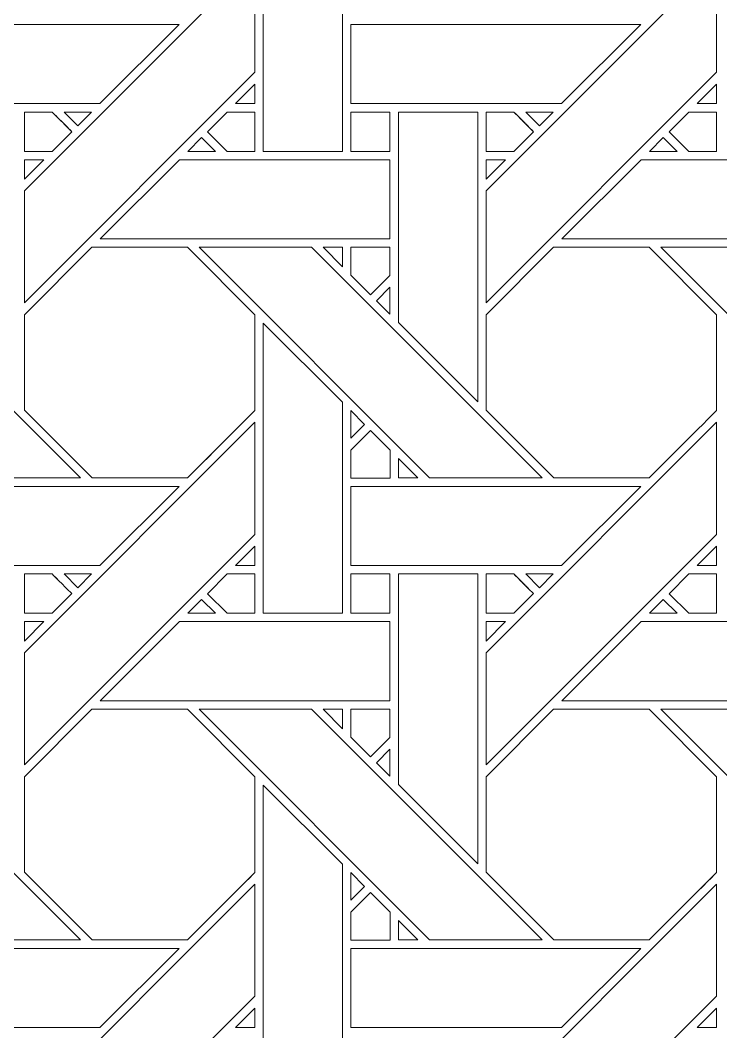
# Model space of a CAD drawing. Header units: inches. Extents: x 3.4 to 21.4, y 0.1 to 18.1.
# Drawn here: x 7.868 to 9.308, y 4.4 to 6.477 of the extents above; entities that cross this region are included whole.
import ezdxf

# ---------------------------------------------------------------- set-up
doc = ezdxf.new("R2010")
doc.units = ezdxf.units.IN
doc.header["$MEASUREMENT"] = 0
doc.layers.add('Design', color=7, linetype='Continuous', lineweight=0)

msp = doc.modelspace()

# ---------------------------------------------------------------- linework, layer by layer
at = {"layer": 'Design'}
for points, knots in [([(3.3829, 18.0948), (3.3829, 18.0948), (3.3829, 0.0948), (3.3829, 0.0948), (3.3829, 0.0948), (21.3829, 0.0948), (21.3829, 0.0948), (21.3829, 0.0948), (21.3829, 18.0948), (21.3829, 18.0948), (21.3829, 18.0948), (3.3829, 18.0948), (3.3829, 18.0948)], [0, 0, 0, 0, 1, 1, 1, 2, 2, 2, 3, 3, 3, 4, 4, 4, 4]), ([(4.2402, 17.2374), (4.2402, 17.2374), (4.2402, 0.9521), (4.2402, 0.9521), (4.2402, 0.9521), (20.5255, 0.9521), (20.5255, 0.9521), (20.5255, 0.9521), (20.5255, 17.2374), (20.5255, 17.2374), (20.5255, 17.2374), (4.2402, 17.2374), (4.2402, 17.2374)], [0, 0, 0, 0, 1, 1, 1, 2, 2, 2, 3, 3, 3, 4, 4, 4, 4]), ([(8.5303, 6.6419), (8.5303, 6.6419), (8.5303, 6.2082), (8.5303, 6.2082), (8.5303, 6.2082), (8.3676, 6.2082), (8.3676, 6.2082), (8.3676, 6.2082), (8.3676, 6.8041), (8.3676, 6.8041), (8.3676, 6.8041), (8.5303, 6.6419), (8.5303, 6.6419)], [0, 0, 0, 0, 1, 1, 1, 2, 2, 2, 3, 3, 3, 4, 4, 4, 4]), ([(7.8768, 6.1269), (7.8768, 6.1269), (8.3504, 6.6005), (8.3504, 6.6005), (8.3504, 6.6005), (8.3504, 6.3705), (8.3504, 6.3705), (8.3504, 6.3705), (7.8768, 5.8968), (7.8768, 5.8968), (7.8768, 5.8968), (7.8768, 6.1269), (7.8768, 6.1269)], [0, 0, 0, 0, 1, 1, 1, 2, 2, 2, 3, 3, 3, 4, 4, 4, 4]), ([(8.8255, 6.1269), (8.8255, 6.1269), (9.2992, 6.6005), (9.2992, 6.6005), (9.2992, 6.6005), (9.2992, 6.3705), (9.2992, 6.3705), (9.2992, 6.3705), (8.8255, 5.8968), (8.8255, 5.8968), (8.8255, 5.8968), (8.8255, 6.1269), (8.8255, 6.1269)], [0, 0, 0, 0, 1, 1, 1, 2, 2, 2, 3, 3, 3, 4, 4, 4, 4]), ([(7.5989, 6.3063), (7.5989, 6.3063), (7.5989, 6.469), (7.5989, 6.469), (7.5989, 6.469), (8.1946, 6.469), (8.1946, 6.469), (8.1946, 6.469), (8.0319, 6.3063), (8.0319, 6.3063), (8.0319, 6.3063), (7.5989, 6.3063), (7.5989, 6.3063)], [0, 0, 0, 0, 1, 1, 1, 2, 2, 2, 3, 3, 3, 4, 4, 4, 4]), ([(8.5476, 6.3063), (8.5476, 6.3063), (8.5476, 6.469), (8.5476, 6.469), (8.5476, 6.469), (9.1433, 6.469), (9.1433, 6.469), (9.1433, 6.469), (8.9806, 6.3063), (8.9806, 6.3063), (8.9806, 6.3063), (8.5476, 6.3063), (8.5476, 6.3063)], [0, 0, 0, 0, 1, 1, 1, 2, 2, 2, 3, 3, 3, 4, 4, 4, 4]), ([(8.3107, 6.3063), (8.3107, 6.3063), (8.3504, 6.3461), (8.3504, 6.3461), (8.3504, 6.3461), (8.3504, 6.3063), (8.3504, 6.3063), (8.3504, 6.3063), (8.3107, 6.3063), (8.3107, 6.3063)], [0, 0, 0, 0, 1, 1, 1, 2, 2, 2, 3, 3, 3, 3]), ([(9.2594, 6.3063), (9.2594, 6.3063), (9.2992, 6.3461), (9.2992, 6.3461), (9.2992, 6.3461), (9.2992, 6.3063), (9.2992, 6.3063), (9.2992, 6.3063), (9.2594, 6.3063), (9.2594, 6.3063)], [0, 0, 0, 0, 1, 1, 1, 2, 2, 2, 3, 3, 3, 3]), ([(7.8767, 6.2082), (7.8767, 6.2082), (7.8767, 6.289), (7.8767, 6.289), (7.8767, 6.289), (7.9338, 6.289), (7.9338, 6.289), (7.9389, 6.2839), (7.9697, 6.2531), (7.9741, 6.2486), (7.9741, 6.2486), (7.9337, 6.2082), (7.9337, 6.2082), (7.9337, 6.2082), (7.8767, 6.2082), (7.8767, 6.2082)], [0, 0, 0, 0, 1, 1, 1, 2, 2, 2, 3, 3, 3, 4, 4, 4, 5, 5, 5, 5]), ([(7.959, 6.2638), (7.959, 6.2638), (7.9741, 6.2486), (7.9741, 6.2486), (7.9741, 6.2486), (7.9337, 6.2082), (7.9337, 6.2082), (7.9337, 6.2082), (7.8767, 6.2082), (7.8767, 6.2082), (7.8767, 6.2082), (7.8767, 6.289), (7.8767, 6.289), (7.8767, 6.289), (7.9338, 6.289), (7.9338, 6.289), (7.9393, 6.2835), (7.9495, 6.2733), (7.959, 6.2638)], [0, 0, 0, 0, 1, 1, 1, 2, 2, 2, 3, 3, 3, 4, 4, 4, 5, 5, 5, 6, 6, 6, 6]), ([(7.9582, 6.289), (7.9582, 6.289), (8.0146, 6.289), (8.0146, 6.289), (8.0146, 6.289), (7.9864, 6.2608), (7.9864, 6.2608), (7.9864, 6.2608), (7.9582, 6.289), (7.9582, 6.289)], [0, 0, 0, 0, 1, 1, 1, 2, 2, 2, 3, 3, 3, 3]), ([(8.2933, 6.2082), (8.2933, 6.2082), (8.2529, 6.2486), (8.2529, 6.2486), (8.2529, 6.2486), (8.2934, 6.289), (8.2934, 6.289), (8.2934, 6.289), (8.3504, 6.289), (8.3504, 6.289), (8.3504, 6.289), (8.3504, 6.2082), (8.3504, 6.2082), (8.3504, 6.2082), (8.2933, 6.2082), (8.2933, 6.2082)], [0, 0, 0, 0, 1, 1, 1, 2, 2, 2, 3, 3, 3, 4, 4, 4, 5, 5, 5, 5]), ([(8.2529, 6.2486), (8.2529, 6.2486), (8.2934, 6.289), (8.2934, 6.289), (8.2934, 6.289), (8.3504, 6.289), (8.3504, 6.289), (8.3504, 6.289), (8.3504, 6.2082), (8.3504, 6.2082), (8.3504, 6.2082), (8.2933, 6.2082), (8.2933, 6.2082), (8.2933, 6.2082), (8.2529, 6.2486), (8.2529, 6.2486)], [0, 0, 0, 0, 1, 1, 1, 2, 2, 2, 3, 3, 3, 4, 4, 4, 5, 5, 5, 5]), ([(8.5476, 6.2082), (8.5476, 6.2082), (8.5476, 6.289), (8.5476, 6.289), (8.5476, 6.289), (8.6278, 6.289), (8.6278, 6.289), (8.6278, 6.289), (8.6278, 6.2082), (8.6278, 6.2082), (8.6278, 6.2082), (8.5476, 6.2082), (8.5476, 6.2082)], [0, 0, 0, 0, 1, 1, 1, 2, 2, 2, 3, 3, 3, 4, 4, 4, 4]), ([(8.5476, 6.289), (8.5476, 6.289), (8.6278, 6.289), (8.6278, 6.289), (8.6278, 6.289), (8.6278, 6.2082), (8.6278, 6.2082), (8.6278, 6.2082), (8.5476, 6.2082), (8.5476, 6.2082), (8.5476, 6.2082), (8.5476, 6.289), (8.5476, 6.289)], [0, 0, 0, 0, 1, 1, 1, 2, 2, 2, 3, 3, 3, 4, 4, 4, 4]), ([(8.8083, 6.289), (8.8083, 6.289), (8.8083, 5.6939), (8.8083, 5.6939), (8.8083, 5.6939), (8.6454, 5.8568), (8.6454, 5.8568), (8.6454, 5.8568), (8.6454, 6.289), (8.6454, 6.289), (8.6454, 6.289), (8.8083, 6.289), (8.8083, 6.289)], [0, 0, 0, 0, 1, 1, 1, 2, 2, 2, 3, 3, 3, 4, 4, 4, 4]), ([(8.8255, 6.2082), (8.8255, 6.2082), (8.8255, 6.289), (8.8255, 6.289), (8.8255, 6.289), (8.8825, 6.289), (8.8825, 6.289), (8.8877, 6.2839), (8.9184, 6.2531), (8.9228, 6.2486), (8.9228, 6.2486), (8.8824, 6.2082), (8.8824, 6.2082), (8.8824, 6.2082), (8.8255, 6.2082), (8.8255, 6.2082)], [0, 0, 0, 0, 1, 1, 1, 2, 2, 2, 3, 3, 3, 4, 4, 4, 5, 5, 5, 5]), ([(8.8255, 6.289), (8.8255, 6.289), (8.8825, 6.289), (8.8825, 6.289), (8.888, 6.2836), (8.9188, 6.2527), (8.9228, 6.2486), (8.9228, 6.2486), (8.8824, 6.2082), (8.8824, 6.2082), (8.8824, 6.2082), (8.8255, 6.2082), (8.8255, 6.2082), (8.8255, 6.2082), (8.8255, 6.289), (8.8255, 6.289)], [0, 0, 0, 0, 1, 1, 1, 2, 2, 2, 3, 3, 3, 4, 4, 4, 5, 5, 5, 5]), ([(8.9634, 6.289), (8.9634, 6.289), (8.9351, 6.2608), (8.9351, 6.2608), (8.9351, 6.2608), (8.9069, 6.289), (8.9069, 6.289), (8.9069, 6.289), (8.9634, 6.289), (8.9634, 6.289)], [0, 0, 0, 0, 1, 1, 1, 2, 2, 2, 3, 3, 3, 3]), ([(9.242, 6.2082), (9.242, 6.2082), (9.2017, 6.2486), (9.2017, 6.2486), (9.2017, 6.2486), (9.2421, 6.289), (9.2421, 6.289), (9.2421, 6.289), (9.2991, 6.289), (9.2991, 6.289), (9.2991, 6.289), (9.2991, 6.2082), (9.2991, 6.2082), (9.2991, 6.2082), (9.242, 6.2082), (9.242, 6.2082)], [0, 0, 0, 0, 1, 1, 1, 2, 2, 2, 3, 3, 3, 4, 4, 4, 5, 5, 5, 5]), ([(9.2017, 6.2486), (9.2017, 6.2486), (9.2421, 6.289), (9.2421, 6.289), (9.2421, 6.289), (9.2991, 6.289), (9.2991, 6.289), (9.2991, 6.289), (9.2991, 6.2082), (9.2991, 6.2082), (9.2991, 6.2082), (9.242, 6.2082), (9.242, 6.2082), (9.242, 6.2082), (9.2017, 6.2486), (9.2017, 6.2486)], [0, 0, 0, 0, 1, 1, 1, 2, 2, 2, 3, 3, 3, 4, 4, 4, 5, 5, 5, 5]), ([(8.2691, 6.2082), (8.2691, 6.2082), (8.2126, 6.2082), (8.2126, 6.2082), (8.2126, 6.2082), (8.2408, 6.2365), (8.2408, 6.2365), (8.2408, 6.2365), (8.2691, 6.2082), (8.2691, 6.2082)], [0, 0, 0, 0, 1, 1, 1, 2, 2, 2, 3, 3, 3, 3]), ([(9.2178, 6.2082), (9.2178, 6.2082), (9.1613, 6.2082), (9.1613, 6.2082), (9.1613, 6.2082), (9.1896, 6.2365), (9.1896, 6.2365), (9.1896, 6.2365), (9.2178, 6.2082), (9.2178, 6.2082)], [0, 0, 0, 0, 1, 1, 1, 2, 2, 2, 3, 3, 3, 3]), ([(7.9166, 6.1911), (7.9166, 6.1911), (7.8768, 6.1513), (7.8768, 6.1513), (7.8768, 6.1513), (7.8768, 6.1911), (7.8768, 6.1911), (7.8768, 6.1911), (7.9166, 6.1911), (7.9166, 6.1911)], [0, 0, 0, 0, 1, 1, 1, 2, 2, 2, 3, 3, 3, 3]), ([(8.1954, 6.1911), (8.1954, 6.1911), (8.6279, 6.1911), (8.6279, 6.1911), (8.6279, 6.1911), (8.6279, 6.0283), (8.6279, 6.0283), (8.6279, 6.0283), (8.0326, 6.0283), (8.0326, 6.0283), (8.0326, 6.0283), (8.1954, 6.1911), (8.1954, 6.1911)], [0, 0, 0, 0, 1, 1, 1, 2, 2, 2, 3, 3, 3, 4, 4, 4, 4]), ([(8.8653, 6.1911), (8.8653, 6.1911), (8.8255, 6.1513), (8.8255, 6.1513), (8.8255, 6.1513), (8.8255, 6.1911), (8.8255, 6.1911), (8.8255, 6.1911), (8.8653, 6.1911), (8.8653, 6.1911)], [0, 0, 0, 0, 1, 1, 1, 2, 2, 2, 3, 3, 3, 3]), ([(8.9813, 6.0283), (8.9813, 6.0283), (9.1442, 6.1911), (9.1442, 6.1911), (9.1442, 6.1911), (9.5766, 6.1911), (9.5766, 6.1911), (9.5766, 6.1911), (9.5766, 6.0283), (9.5766, 6.0283), (9.5766, 6.0283), (8.9813, 6.0283), (8.9813, 6.0283)], [0, 0, 0, 0, 1, 1, 1, 2, 2, 2, 3, 3, 3, 4, 4, 4, 4]), ([(7.5181, 6.0112), (7.5181, 6.0112), (7.9918, 5.5375), (7.9918, 5.5375), (7.9918, 5.5375), (7.7607, 5.5375), (7.7607, 5.5375), (7.7607, 5.5375), (7.2872, 6.0112), (7.2872, 6.0112), (7.2872, 6.0112), (7.5181, 6.0112), (7.5181, 6.0112)], [0, 0, 0, 0, 1, 1, 1, 2, 2, 2, 3, 3, 3, 4, 4, 4, 4]), ([(8.2117, 5.5375), (8.2117, 5.5375), (8.016, 5.5375), (8.016, 5.5375), (8.016, 5.5375), (7.8767, 5.6767), (7.8767, 5.6767), (7.8767, 5.6767), (7.8767, 5.8724), (7.8767, 5.8724), (7.8767, 5.8724), (8.0154, 6.0111), (8.0154, 6.0111), (8.0154, 6.0111), (8.2116, 6.0111), (8.2116, 6.0111), (8.2116, 6.0111), (8.3504, 5.8724), (8.3504, 5.8724), (8.3504, 5.8724), (8.3504, 5.6762), (8.3504, 5.6762), (8.3326, 5.6582), (8.2207, 5.5465), (8.2117, 5.5375)], [0, 0, 0, 0, 1, 1, 1, 2, 2, 2, 3, 3, 3, 4, 4, 4, 5, 5, 5, 6, 6, 6, 7, 7, 7, 8, 8, 8, 8]), ([(7.8767, 5.8724), (7.8767, 5.8724), (8.0154, 6.0111), (8.0154, 6.0111), (8.0154, 6.0111), (8.2116, 6.0111), (8.2116, 6.0111), (8.2116, 6.0111), (8.3504, 5.8724), (8.3504, 5.8724), (8.3504, 5.8724), (8.3504, 5.6762), (8.3504, 5.6762), (8.3324, 5.6581), (8.2205, 5.5464), (8.2117, 5.5375), (8.2117, 5.5375), (8.016, 5.5375), (8.016, 5.5375), (8.016, 5.5375), (7.8767, 5.6767), (7.8767, 5.6767), (7.8767, 5.6767), (7.8767, 5.8724), (7.8767, 5.8724)], [0, 0, 0, 0, 1, 1, 1, 2, 2, 2, 3, 3, 3, 4, 4, 4, 5, 5, 5, 6, 6, 6, 7, 7, 7, 8, 8, 8, 8]), ([(8.2359, 6.0112), (8.2359, 6.0112), (8.4669, 6.0112), (8.4669, 6.0112), (8.4669, 6.0112), (8.9405, 5.5375), (8.9405, 5.5375), (8.9405, 5.5375), (8.7095, 5.5375), (8.7095, 5.5375), (8.7095, 5.5375), (8.2359, 6.0112), (8.2359, 6.0112)], [0, 0, 0, 0, 1, 1, 1, 2, 2, 2, 3, 3, 3, 4, 4, 4, 4]), ([(8.5304, 6.0111), (8.5304, 6.0111), (8.5304, 5.9713), (8.5304, 5.9713), (8.5304, 5.9713), (8.491, 6.0111), (8.491, 6.0111), (8.491, 6.0111), (8.5304, 6.0111), (8.5304, 6.0111)], [0, 0, 0, 0, 1, 1, 1, 2, 2, 2, 3, 3, 3, 3]), ([(8.6278, 6.0111), (8.6278, 6.0111), (8.6278, 5.9535), (8.6278, 5.9535), (8.6278, 5.9535), (8.5879, 5.9136), (8.5879, 5.9136), (8.5879, 5.9136), (8.5476, 5.9539), (8.5476, 5.9539), (8.5476, 5.9539), (8.5476, 6.0111), (8.5476, 6.0111), (8.5476, 6.0111), (8.6278, 6.0111), (8.6278, 6.0111)], [0, 0, 0, 0, 1, 1, 1, 2, 2, 2, 3, 3, 3, 4, 4, 4, 5, 5, 5, 5]), ([(8.5879, 5.9136), (8.5879, 5.9136), (8.5476, 5.9539), (8.5476, 5.9539), (8.5476, 5.9539), (8.5476, 6.0111), (8.5476, 6.0111), (8.5476, 6.0111), (8.6278, 6.0111), (8.6278, 6.0111), (8.6278, 6.0111), (8.6278, 5.9535), (8.6278, 5.9535), (8.6278, 5.9535), (8.5879, 5.9136), (8.5879, 5.9136)], [0, 0, 0, 0, 1, 1, 1, 2, 2, 2, 3, 3, 3, 4, 4, 4, 5, 5, 5, 5]), ([(9.1604, 5.5375), (9.1604, 5.5375), (8.9647, 5.5375), (8.9647, 5.5375), (8.9647, 5.5375), (8.8255, 5.6767), (8.8255, 5.6767), (8.8255, 5.6767), (8.8255, 5.8724), (8.8255, 5.8724), (8.8255, 5.8724), (8.9642, 6.0111), (8.9642, 6.0111), (8.9642, 6.0111), (9.1604, 6.0111), (9.1604, 6.0111), (9.1604, 6.0111), (9.2991, 5.8724), (9.2991, 5.8724), (9.2991, 5.8724), (9.2991, 5.6762), (9.2991, 5.6762), (9.2813, 5.6582), (9.1694, 5.5465), (9.1604, 5.5375)], [0, 0, 0, 0, 1, 1, 1, 2, 2, 2, 3, 3, 3, 4, 4, 4, 5, 5, 5, 6, 6, 6, 7, 7, 7, 8, 8, 8, 8]), ([(8.8255, 5.6767), (8.8255, 5.6767), (8.8255, 5.8724), (8.8255, 5.8724), (8.8255, 5.8724), (8.9642, 6.0111), (8.9642, 6.0111), (8.9642, 6.0111), (9.1604, 6.0111), (9.1604, 6.0111), (9.1604, 6.0111), (9.2991, 5.8724), (9.2991, 5.8724), (9.2991, 5.8724), (9.2991, 5.6762), (9.2991, 5.6762), (9.2813, 5.6582), (9.1694, 5.5465), (9.1604, 5.5375), (9.1604, 5.5375), (8.9647, 5.5375), (8.9647, 5.5375), (8.9647, 5.5375), (8.8255, 5.6767), (8.8255, 5.6767)], [0, 0, 0, 0, 1, 1, 1, 2, 2, 2, 3, 3, 3, 4, 4, 4, 5, 5, 5, 6, 6, 6, 7, 7, 7, 8, 8, 8, 8]), ([(9.1846, 6.0112), (9.1846, 6.0112), (9.4156, 6.0112), (9.4156, 6.0112), (9.4156, 6.0112), (9.8892, 5.5375), (9.8892, 5.5375), (9.8892, 5.5375), (9.6582, 5.5375), (9.6582, 5.5375), (9.6582, 5.5375), (9.1846, 6.0112), (9.1846, 6.0112)], [0, 0, 0, 0, 1, 1, 1, 2, 2, 2, 3, 3, 3, 4, 4, 4, 4]), ([(8.6279, 5.9293), (8.6279, 5.9293), (8.6279, 5.8741), (8.6279, 5.8741), (8.6279, 5.8741), (8.6001, 5.9015), (8.6001, 5.9015), (8.6001, 5.9015), (8.6279, 5.9293), (8.6279, 5.9293)], [0, 0, 0, 0, 1, 1, 1, 2, 2, 2, 3, 3, 3, 3]), ([(8.5303, 5.6932), (8.5303, 5.6932), (8.5303, 5.2595), (8.5303, 5.2595), (8.5303, 5.2595), (8.3676, 5.2595), (8.3676, 5.2595), (8.3676, 5.2595), (8.3676, 5.8553), (8.3676, 5.8553), (8.3676, 5.8553), (8.5303, 5.6932), (8.5303, 5.6932)], [0, 0, 0, 0, 1, 1, 1, 2, 2, 2, 3, 3, 3, 4, 4, 4, 4]), ([(8.5476, 5.6189), (8.5476, 5.6189), (8.5476, 5.6757), (8.5476, 5.6757), (8.5476, 5.6757), (8.5758, 5.6471), (8.5758, 5.6471), (8.5758, 5.6471), (8.5476, 5.6189), (8.5476, 5.6189)], [0, 0, 0, 0, 1, 1, 1, 2, 2, 2, 3, 3, 3, 3]), ([(7.8768, 5.1782), (7.8768, 5.1782), (8.3504, 5.6518), (8.3504, 5.6518), (8.3504, 5.6518), (8.3504, 5.4217), (8.3504, 5.4217), (8.3504, 5.4217), (7.8768, 4.9481), (7.8768, 4.9481), (7.8768, 4.9481), (7.8768, 5.1782), (7.8768, 5.1782)], [0, 0, 0, 0, 1, 1, 1, 2, 2, 2, 3, 3, 3, 4, 4, 4, 4]), ([(8.8255, 5.1782), (8.8255, 5.1782), (9.2992, 5.6518), (9.2992, 5.6518), (9.2992, 5.6518), (9.2992, 5.4217), (9.2992, 5.4217), (9.2992, 5.4217), (8.8255, 4.9481), (8.8255, 4.9481), (8.8255, 4.9481), (8.8255, 5.1782), (8.8255, 5.1782)], [0, 0, 0, 0, 1, 1, 1, 2, 2, 2, 3, 3, 3, 4, 4, 4, 4]), ([(8.5476, 5.5372), (8.5476, 5.5372), (8.5476, 5.5945), (8.5476, 5.5945), (8.5476, 5.5945), (8.5879, 5.6349), (8.5879, 5.6349), (8.5879, 5.6349), (8.6282, 5.5945), (8.6282, 5.5945), (8.6282, 5.5945), (8.6282, 5.5372), (8.6282, 5.5372), (8.6282, 5.5372), (8.5476, 5.5372), (8.5476, 5.5372)], [0, 0, 0, 0, 1, 1, 1, 2, 2, 2, 3, 3, 3, 4, 4, 4, 5, 5, 5, 5]), ([(8.5476, 5.5372), (8.5476, 5.5372), (8.5476, 5.5945), (8.5476, 5.5945), (8.5476, 5.5945), (8.5879, 5.6349), (8.5879, 5.6349), (8.5879, 5.6349), (8.6282, 5.5945), (8.6282, 5.5945), (8.6282, 5.5945), (8.6282, 5.5372), (8.6282, 5.5372), (8.6282, 5.5372), (8.5476, 5.5372), (8.5476, 5.5372)], [0, 0, 0, 0, 1, 1, 1, 2, 2, 2, 3, 3, 3, 4, 4, 4, 5, 5, 5, 5]), ([(8.6853, 5.5375), (8.6853, 5.5375), (8.6455, 5.5375), (8.6455, 5.5375), (8.6455, 5.5375), (8.6455, 5.5773), (8.6455, 5.5773), (8.6455, 5.5773), (8.6853, 5.5375), (8.6853, 5.5375)], [0, 0, 0, 0, 1, 1, 1, 2, 2, 2, 3, 3, 3, 3]), ([(7.5989, 5.3576), (7.5989, 5.3576), (7.5989, 5.5202), (7.5989, 5.5202), (7.5989, 5.5202), (8.1946, 5.5202), (8.1946, 5.5202), (8.1946, 5.5202), (8.0319, 5.3576), (8.0319, 5.3576), (8.0319, 5.3576), (7.5989, 5.3576), (7.5989, 5.3576)], [0, 0, 0, 0, 1, 1, 1, 2, 2, 2, 3, 3, 3, 4, 4, 4, 4]), ([(8.5476, 5.3576), (8.5476, 5.3576), (8.5476, 5.5202), (8.5476, 5.5202), (8.5476, 5.5202), (9.1433, 5.5202), (9.1433, 5.5202), (9.1433, 5.5202), (8.9806, 5.3576), (8.9806, 5.3576), (8.9806, 5.3576), (8.5476, 5.3576), (8.5476, 5.3576)], [0, 0, 0, 0, 1, 1, 1, 2, 2, 2, 3, 3, 3, 4, 4, 4, 4]), ([(8.3107, 5.3576), (8.3107, 5.3576), (8.3504, 5.3973), (8.3504, 5.3973), (8.3504, 5.3973), (8.3504, 5.3576), (8.3504, 5.3576), (8.3504, 5.3576), (8.3107, 5.3576), (8.3107, 5.3576)], [0, 0, 0, 0, 1, 1, 1, 2, 2, 2, 3, 3, 3, 3]), ([(9.2594, 5.3576), (9.2594, 5.3576), (9.2992, 5.3973), (9.2992, 5.3973), (9.2992, 5.3973), (9.2992, 5.3576), (9.2992, 5.3576), (9.2992, 5.3576), (9.2594, 5.3576), (9.2594, 5.3576)], [0, 0, 0, 0, 1, 1, 1, 2, 2, 2, 3, 3, 3, 3]), ([(7.8767, 5.2595), (7.8767, 5.2595), (7.8767, 5.3403), (7.8767, 5.3403), (7.8767, 5.3403), (7.9338, 5.3403), (7.9338, 5.3403), (7.9389, 5.3351), (7.9697, 5.3043), (7.9741, 5.2999), (7.9741, 5.2999), (7.9337, 5.2595), (7.9337, 5.2595), (7.9337, 5.2595), (7.8767, 5.2595), (7.8767, 5.2595)], [0, 0, 0, 0, 1, 1, 1, 2, 2, 2, 3, 3, 3, 4, 4, 4, 5, 5, 5, 5]), ([(7.8767, 5.3403), (7.8767, 5.3403), (7.9338, 5.3403), (7.9338, 5.3403), (7.939, 5.3351), (7.9698, 5.3042), (7.9741, 5.2999), (7.9741, 5.2999), (7.9337, 5.2595), (7.9337, 5.2595), (7.9337, 5.2595), (7.8767, 5.2595), (7.8767, 5.2595), (7.8767, 5.2595), (7.8767, 5.3403), (7.8767, 5.3403)], [0, 0, 0, 0, 1, 1, 1, 2, 2, 2, 3, 3, 3, 4, 4, 4, 5, 5, 5, 5]), ([(8.0146, 5.3403), (8.0146, 5.3403), (7.9864, 5.3121), (7.9864, 5.3121), (7.9864, 5.3121), (7.9582, 5.3403), (7.9582, 5.3403), (7.9582, 5.3403), (8.0146, 5.3403), (8.0146, 5.3403)], [0, 0, 0, 0, 1, 1, 1, 2, 2, 2, 3, 3, 3, 3]), ([(8.2933, 5.2595), (8.2933, 5.2595), (8.2529, 5.2998), (8.2529, 5.2998), (8.2529, 5.2998), (8.2933, 5.3403), (8.2933, 5.3403), (8.2933, 5.3403), (8.3504, 5.3403), (8.3504, 5.3403), (8.3504, 5.3403), (8.3504, 5.2595), (8.3504, 5.2595), (8.3504, 5.2595), (8.2933, 5.2595), (8.2933, 5.2595)], [0, 0, 0, 0, 1, 1, 1, 2, 2, 2, 3, 3, 3, 4, 4, 4, 5, 5, 5, 5]), ([(8.2529, 5.2998), (8.2529, 5.2998), (8.2933, 5.3403), (8.2933, 5.3403), (8.2933, 5.3403), (8.3504, 5.3403), (8.3504, 5.3403), (8.3504, 5.3403), (8.3504, 5.2595), (8.3504, 5.2595), (8.3504, 5.2595), (8.2933, 5.2595), (8.2933, 5.2595), (8.2933, 5.2595), (8.2529, 5.2998), (8.2529, 5.2998)], [0, 0, 0, 0, 1, 1, 1, 2, 2, 2, 3, 3, 3, 4, 4, 4, 5, 5, 5, 5]), ([(8.5476, 5.2595), (8.5476, 5.2595), (8.5476, 5.3403), (8.5476, 5.3403), (8.5476, 5.3403), (8.6278, 5.3403), (8.6278, 5.3403), (8.6278, 5.3403), (8.6278, 5.2595), (8.6278, 5.2595), (8.6278, 5.2595), (8.5476, 5.2595), (8.5476, 5.2595)], [0, 0, 0, 0, 1, 1, 1, 2, 2, 2, 3, 3, 3, 4, 4, 4, 4]), ([(8.5476, 5.3403), (8.5476, 5.3403), (8.6278, 5.3403), (8.6278, 5.3403), (8.6278, 5.3403), (8.6278, 5.2595), (8.6278, 5.2595), (8.6278, 5.2595), (8.5476, 5.2595), (8.5476, 5.2595), (8.5476, 5.2595), (8.5476, 5.3403), (8.5476, 5.3403)], [0, 0, 0, 0, 1, 1, 1, 2, 2, 2, 3, 3, 3, 4, 4, 4, 4]), ([(8.8083, 5.3403), (8.8083, 5.3403), (8.8083, 4.7452), (8.8083, 4.7452), (8.8083, 4.7452), (8.6454, 4.9081), (8.6454, 4.9081), (8.6454, 4.9081), (8.6454, 5.3403), (8.6454, 5.3403), (8.6454, 5.3403), (8.8083, 5.3403), (8.8083, 5.3403)], [0, 0, 0, 0, 1, 1, 1, 2, 2, 2, 3, 3, 3, 4, 4, 4, 4]), ([(8.8255, 5.2595), (8.8255, 5.2595), (8.8255, 5.3403), (8.8255, 5.3403), (8.8255, 5.3403), (8.8825, 5.3403), (8.8825, 5.3403), (8.8877, 5.3351), (8.9184, 5.3043), (8.9228, 5.2999), (8.9228, 5.2999), (8.8824, 5.2595), (8.8824, 5.2595), (8.8824, 5.2595), (8.8255, 5.2595), (8.8255, 5.2595)], [0, 0, 0, 0, 1, 1, 1, 2, 2, 2, 3, 3, 3, 4, 4, 4, 5, 5, 5, 5]), ([(8.8255, 5.3403), (8.8255, 5.3403), (8.8825, 5.3403), (8.8825, 5.3403), (8.8879, 5.3349), (8.9187, 5.3041), (8.9228, 5.2999), (8.9228, 5.2999), (8.8824, 5.2595), (8.8824, 5.2595), (8.8824, 5.2595), (8.8255, 5.2595), (8.8255, 5.2595), (8.8255, 5.2595), (8.8255, 5.3403), (8.8255, 5.3403)], [0, 0, 0, 0, 1, 1, 1, 2, 2, 2, 3, 3, 3, 4, 4, 4, 5, 5, 5, 5]), ([(8.9634, 5.3403), (8.9634, 5.3403), (8.9351, 5.3121), (8.9351, 5.3121), (8.9351, 5.3121), (8.9069, 5.3403), (8.9069, 5.3403), (8.9069, 5.3403), (8.9634, 5.3403), (8.9634, 5.3403)], [0, 0, 0, 0, 1, 1, 1, 2, 2, 2, 3, 3, 3, 3]), ([(9.242, 5.2595), (9.242, 5.2595), (9.2017, 5.2998), (9.2017, 5.2998), (9.2017, 5.2998), (9.2421, 5.3403), (9.2421, 5.3403), (9.2421, 5.3403), (9.2991, 5.3403), (9.2991, 5.3403), (9.2991, 5.3403), (9.2991, 5.2595), (9.2991, 5.2595), (9.2991, 5.2595), (9.242, 5.2595), (9.242, 5.2595)], [0, 0, 0, 0, 1, 1, 1, 2, 2, 2, 3, 3, 3, 4, 4, 4, 5, 5, 5, 5]), ([(9.2017, 5.2998), (9.2017, 5.2998), (9.2421, 5.3403), (9.2421, 5.3403), (9.2421, 5.3403), (9.2991, 5.3403), (9.2991, 5.3403), (9.2991, 5.3403), (9.2991, 5.2595), (9.2991, 5.2595), (9.2991, 5.2595), (9.242, 5.2595), (9.242, 5.2595), (9.242, 5.2595), (9.2017, 5.2998), (9.2017, 5.2998)], [0, 0, 0, 0, 1, 1, 1, 2, 2, 2, 3, 3, 3, 4, 4, 4, 5, 5, 5, 5]), ([(8.2691, 5.2595), (8.2691, 5.2595), (8.2126, 5.2595), (8.2126, 5.2595), (8.2126, 5.2595), (8.2408, 5.2878), (8.2408, 5.2878), (8.2408, 5.2878), (8.2691, 5.2595), (8.2691, 5.2595)], [0, 0, 0, 0, 1, 1, 1, 2, 2, 2, 3, 3, 3, 3]), ([(9.2178, 5.2595), (9.2178, 5.2595), (9.1613, 5.2595), (9.1613, 5.2595), (9.1613, 5.2595), (9.1896, 5.2878), (9.1896, 5.2878), (9.1896, 5.2878), (9.2178, 5.2595), (9.2178, 5.2595)], [0, 0, 0, 0, 1, 1, 1, 2, 2, 2, 3, 3, 3, 3]), ([(7.9166, 5.2424), (7.9166, 5.2424), (7.8768, 5.2025), (7.8768, 5.2025), (7.8768, 5.2025), (7.8768, 5.2424), (7.8768, 5.2424), (7.8768, 5.2424), (7.9166, 5.2424), (7.9166, 5.2424)], [0, 0, 0, 0, 1, 1, 1, 2, 2, 2, 3, 3, 3, 3]), ([(8.0326, 5.0795), (8.0326, 5.0795), (8.1954, 5.2424), (8.1954, 5.2424), (8.1954, 5.2424), (8.6279, 5.2424), (8.6279, 5.2424), (8.6279, 5.2424), (8.6279, 5.0795), (8.6279, 5.0795), (8.6279, 5.0795), (8.0326, 5.0795), (8.0326, 5.0795)], [0, 0, 0, 0, 1, 1, 1, 2, 2, 2, 3, 3, 3, 4, 4, 4, 4]), ([(8.8653, 5.2424), (8.8653, 5.2424), (8.8255, 5.2025), (8.8255, 5.2025), (8.8255, 5.2025), (8.8255, 5.2424), (8.8255, 5.2424), (8.8255, 5.2424), (8.8653, 5.2424), (8.8653, 5.2424)], [0, 0, 0, 0, 1, 1, 1, 2, 2, 2, 3, 3, 3, 3]), ([(8.9813, 5.0795), (8.9813, 5.0795), (9.1442, 5.2424), (9.1442, 5.2424), (9.1442, 5.2424), (9.5766, 5.2424), (9.5766, 5.2424), (9.5766, 5.2424), (9.5766, 5.0795), (9.5766, 5.0795), (9.5766, 5.0795), (8.9813, 5.0795), (8.9813, 5.0795)], [0, 0, 0, 0, 1, 1, 1, 2, 2, 2, 3, 3, 3, 4, 4, 4, 4]), ([(7.2872, 5.0624), (7.2872, 5.0624), (7.5181, 5.0624), (7.5181, 5.0624), (7.5181, 5.0624), (7.9918, 4.5888), (7.9918, 4.5888), (7.9918, 4.5888), (7.7607, 4.5888), (7.7607, 4.5888), (7.7607, 4.5888), (7.2872, 5.0624), (7.2872, 5.0624)], [0, 0, 0, 0, 1, 1, 1, 2, 2, 2, 3, 3, 3, 4, 4, 4, 4]), ([(8.2117, 4.5888), (8.2117, 4.5888), (8.016, 4.5888), (8.016, 4.5888), (8.016, 4.5888), (7.8767, 4.728), (7.8767, 4.728), (7.8767, 4.728), (7.8767, 4.9237), (7.8767, 4.9237), (7.8767, 4.9237), (8.0154, 5.0624), (8.0154, 5.0624), (8.0154, 5.0624), (8.2116, 5.0624), (8.2116, 5.0624), (8.2116, 5.0624), (8.3504, 4.9237), (8.3504, 4.9237), (8.3504, 4.9237), (8.3504, 4.7274), (8.3504, 4.7274), (8.3326, 4.7095), (8.2207, 4.5978), (8.2117, 4.5888)], [0, 0, 0, 0, 1, 1, 1, 2, 2, 2, 3, 3, 3, 4, 4, 4, 5, 5, 5, 6, 6, 6, 7, 7, 7, 8, 8, 8, 8]), ([(7.8767, 4.728), (7.8767, 4.728), (7.8767, 4.9237), (7.8767, 4.9237), (7.8767, 4.9237), (8.0154, 5.0624), (8.0154, 5.0624), (8.0154, 5.0624), (8.2116, 5.0624), (8.2116, 5.0624), (8.2116, 5.0624), (8.3504, 4.9237), (8.3504, 4.9237), (8.3504, 4.9237), (8.3504, 4.7274), (8.3504, 4.7274), (8.3324, 4.7094), (8.2206, 4.5977), (8.2117, 4.5888), (8.2117, 4.5888), (8.016, 4.5888), (8.016, 4.5888), (8.016, 4.5888), (7.8767, 4.728), (7.8767, 4.728)], [0, 0, 0, 0, 1, 1, 1, 2, 2, 2, 3, 3, 3, 4, 4, 4, 5, 5, 5, 6, 6, 6, 7, 7, 7, 8, 8, 8, 8]), ([(8.2359, 5.0624), (8.2359, 5.0624), (8.4669, 5.0624), (8.4669, 5.0624), (8.4669, 5.0624), (8.9405, 4.5888), (8.9405, 4.5888), (8.9405, 4.5888), (8.7095, 4.5888), (8.7095, 4.5888), (8.7095, 4.5888), (8.2359, 5.0624), (8.2359, 5.0624)], [0, 0, 0, 0, 1, 1, 1, 2, 2, 2, 3, 3, 3, 4, 4, 4, 4]), ([(8.5304, 5.0624), (8.5304, 5.0624), (8.5304, 5.0226), (8.5304, 5.0226), (8.5304, 5.0226), (8.491, 5.0624), (8.491, 5.0624), (8.491, 5.0624), (8.5304, 5.0624), (8.5304, 5.0624)], [0, 0, 0, 0, 1, 1, 1, 2, 2, 2, 3, 3, 3, 3]), ([(8.6278, 5.0624), (8.6278, 5.0624), (8.6278, 5.0048), (8.6278, 5.0048), (8.6278, 5.0048), (8.5879, 4.9648), (8.5879, 4.9648), (8.5879, 4.9648), (8.5476, 5.0052), (8.5476, 5.0052), (8.5476, 5.0052), (8.5476, 5.0624), (8.5476, 5.0624), (8.5476, 5.0624), (8.6278, 5.0624), (8.6278, 5.0624)], [0, 0, 0, 0, 1, 1, 1, 2, 2, 2, 3, 3, 3, 4, 4, 4, 5, 5, 5, 5]), ([(8.5879, 4.9648), (8.5879, 4.9648), (8.5476, 5.0052), (8.5476, 5.0052), (8.5476, 5.0052), (8.5476, 5.0624), (8.5476, 5.0624), (8.5476, 5.0624), (8.6278, 5.0624), (8.6278, 5.0624), (8.6278, 5.0624), (8.6278, 5.0048), (8.6278, 5.0048), (8.6278, 5.0048), (8.5879, 4.9648), (8.5879, 4.9648)], [0, 0, 0, 0, 1, 1, 1, 2, 2, 2, 3, 3, 3, 4, 4, 4, 5, 5, 5, 5]), ([(9.1604, 4.5888), (9.1604, 4.5888), (8.9647, 4.5888), (8.9647, 4.5888), (8.9647, 4.5888), (8.8255, 4.728), (8.8255, 4.728), (8.8255, 4.728), (8.8255, 4.9237), (8.8255, 4.9237), (8.8255, 4.9237), (8.9642, 5.0624), (8.9642, 5.0624), (8.9642, 5.0624), (9.1604, 5.0624), (9.1604, 5.0624), (9.1604, 5.0624), (9.2991, 4.9237), (9.2991, 4.9237), (9.2991, 4.9237), (9.2991, 4.7274), (9.2991, 4.7274), (9.2813, 4.7095), (9.1694, 4.5978), (9.1604, 4.5888)], [0, 0, 0, 0, 1, 1, 1, 2, 2, 2, 3, 3, 3, 4, 4, 4, 5, 5, 5, 6, 6, 6, 7, 7, 7, 8, 8, 8, 8]), ([(8.8255, 4.728), (8.8255, 4.728), (8.8255, 4.9237), (8.8255, 4.9237), (8.8255, 4.9237), (8.9642, 5.0624), (8.9642, 5.0624), (8.9642, 5.0624), (9.1604, 5.0624), (9.1604, 5.0624), (9.1604, 5.0624), (9.2991, 4.9237), (9.2991, 4.9237), (9.2991, 4.9237), (9.2991, 4.7274), (9.2991, 4.7274), (9.2812, 4.7094), (9.1693, 4.5977), (9.1604, 4.5888), (9.1604, 4.5888), (8.9647, 4.5888), (8.9647, 4.5888), (8.9647, 4.5888), (8.8255, 4.728), (8.8255, 4.728)], [0, 0, 0, 0, 1, 1, 1, 2, 2, 2, 3, 3, 3, 4, 4, 4, 5, 5, 5, 6, 6, 6, 7, 7, 7, 8, 8, 8, 8]), ([(9.1846, 5.0624), (9.1846, 5.0624), (9.4156, 5.0624), (9.4156, 5.0624), (9.4156, 5.0624), (9.8892, 4.5888), (9.8892, 4.5888), (9.8892, 4.5888), (9.6582, 4.5888), (9.6582, 4.5888), (9.6582, 4.5888), (9.1846, 5.0624), (9.1846, 5.0624)], [0, 0, 0, 0, 1, 1, 1, 2, 2, 2, 3, 3, 3, 4, 4, 4, 4]), ([(8.6279, 4.9806), (8.6279, 4.9806), (8.6279, 4.9254), (8.6279, 4.9254), (8.6279, 4.9254), (8.6001, 4.9528), (8.6001, 4.9528), (8.6001, 4.9528), (8.6279, 4.9806), (8.6279, 4.9806)], [0, 0, 0, 0, 1, 1, 1, 2, 2, 2, 3, 3, 3, 3]), ([(8.5303, 4.7445), (8.5303, 4.7445), (8.5303, 4.3108), (8.5303, 4.3108), (8.5303, 4.3108), (8.3676, 4.3108), (8.3676, 4.3108), (8.3676, 4.3108), (8.3676, 4.9066), (8.3676, 4.9066), (8.3676, 4.9066), (8.5303, 4.7445), (8.5303, 4.7445)], [0, 0, 0, 0, 1, 1, 1, 2, 2, 2, 3, 3, 3, 4, 4, 4, 4]), ([(8.5476, 4.6702), (8.5476, 4.6702), (8.5476, 4.727), (8.5476, 4.727), (8.5476, 4.727), (8.5758, 4.6984), (8.5758, 4.6984), (8.5758, 4.6984), (8.5476, 4.6702), (8.5476, 4.6702)], [0, 0, 0, 0, 1, 1, 1, 2, 2, 2, 3, 3, 3, 3]), ([(7.8768, 4.2294), (7.8768, 4.2294), (8.3504, 4.703), (8.3504, 4.703), (8.3504, 4.703), (8.3504, 4.473), (8.3504, 4.473), (8.3504, 4.473), (7.8768, 3.9994), (7.8768, 3.9994), (7.8768, 3.9994), (7.8768, 4.2294), (7.8768, 4.2294)], [0, 0, 0, 0, 1, 1, 1, 2, 2, 2, 3, 3, 3, 4, 4, 4, 4]), ([(8.8255, 4.2294), (8.8255, 4.2294), (9.2992, 4.703), (9.2992, 4.703), (9.2992, 4.703), (9.2992, 4.473), (9.2992, 4.473), (9.2992, 4.473), (8.8255, 3.9994), (8.8255, 3.9994), (8.8255, 3.9994), (8.8255, 4.2294), (8.8255, 4.2294)], [0, 0, 0, 0, 1, 1, 1, 2, 2, 2, 3, 3, 3, 4, 4, 4, 4]), ([(8.5476, 4.5885), (8.5476, 4.5885), (8.5476, 4.6458), (8.5476, 4.6458), (8.5476, 4.6458), (8.5879, 4.6861), (8.5879, 4.6861), (8.5879, 4.6861), (8.6282, 4.6458), (8.6282, 4.6458), (8.6282, 4.6458), (8.6282, 4.5885), (8.6282, 4.5885), (8.6282, 4.5885), (8.5476, 4.5885), (8.5476, 4.5885)], [0, 0, 0, 0, 1, 1, 1, 2, 2, 2, 3, 3, 3, 4, 4, 4, 5, 5, 5, 5]), ([(8.5476, 4.5885), (8.5476, 4.5885), (8.5476, 4.6458), (8.5476, 4.6458), (8.5476, 4.6458), (8.5879, 4.6861), (8.5879, 4.6861), (8.5879, 4.6861), (8.6282, 4.6458), (8.6282, 4.6458), (8.6282, 4.6458), (8.6282, 4.5885), (8.6282, 4.5885), (8.6282, 4.5885), (8.5476, 4.5885), (8.5476, 4.5885)], [0, 0, 0, 0, 1, 1, 1, 2, 2, 2, 3, 3, 3, 4, 4, 4, 5, 5, 5, 5]), ([(8.6853, 4.5888), (8.6853, 4.5888), (8.6455, 4.5888), (8.6455, 4.5888), (8.6455, 4.5888), (8.6455, 4.6286), (8.6455, 4.6286), (8.6455, 4.6286), (8.6853, 4.5888), (8.6853, 4.5888)], [0, 0, 0, 0, 1, 1, 1, 2, 2, 2, 3, 3, 3, 3]), ([(7.5989, 4.4088), (7.5989, 4.4088), (7.5989, 4.5715), (7.5989, 4.5715), (7.5989, 4.5715), (8.1946, 4.5715), (8.1946, 4.5715), (8.1946, 4.5715), (8.0319, 4.4088), (8.0319, 4.4088), (8.0319, 4.4088), (7.5989, 4.4088), (7.5989, 4.4088)], [0, 0, 0, 0, 1, 1, 1, 2, 2, 2, 3, 3, 3, 4, 4, 4, 4]), ([(8.5476, 4.4088), (8.5476, 4.4088), (8.5476, 4.5715), (8.5476, 4.5715), (8.5476, 4.5715), (9.1433, 4.5715), (9.1433, 4.5715), (9.1433, 4.5715), (8.9806, 4.4088), (8.9806, 4.4088), (8.9806, 4.4088), (8.5476, 4.4088), (8.5476, 4.4088)], [0, 0, 0, 0, 1, 1, 1, 2, 2, 2, 3, 3, 3, 4, 4, 4, 4]), ([(8.3107, 4.4089), (8.3107, 4.4089), (8.3504, 4.4486), (8.3504, 4.4486), (8.3504, 4.4486), (8.3504, 4.4089), (8.3504, 4.4089), (8.3504, 4.4089), (8.3107, 4.4089), (8.3107, 4.4089)], [0, 0, 0, 0, 1, 1, 1, 2, 2, 2, 3, 3, 3, 3]), ([(9.2594, 4.4089), (9.2594, 4.4089), (9.2992, 4.4486), (9.2992, 4.4486), (9.2992, 4.4486), (9.2992, 4.4089), (9.2992, 4.4089), (9.2992, 4.4089), (9.2594, 4.4089), (9.2594, 4.4089)], [0, 0, 0, 0, 1, 1, 1, 2, 2, 2, 3, 3, 3, 3])]:
    msp.add_open_spline(points, degree=3, knots=knots, dxfattribs=at)

doc.saveas('drawing.dxf')
